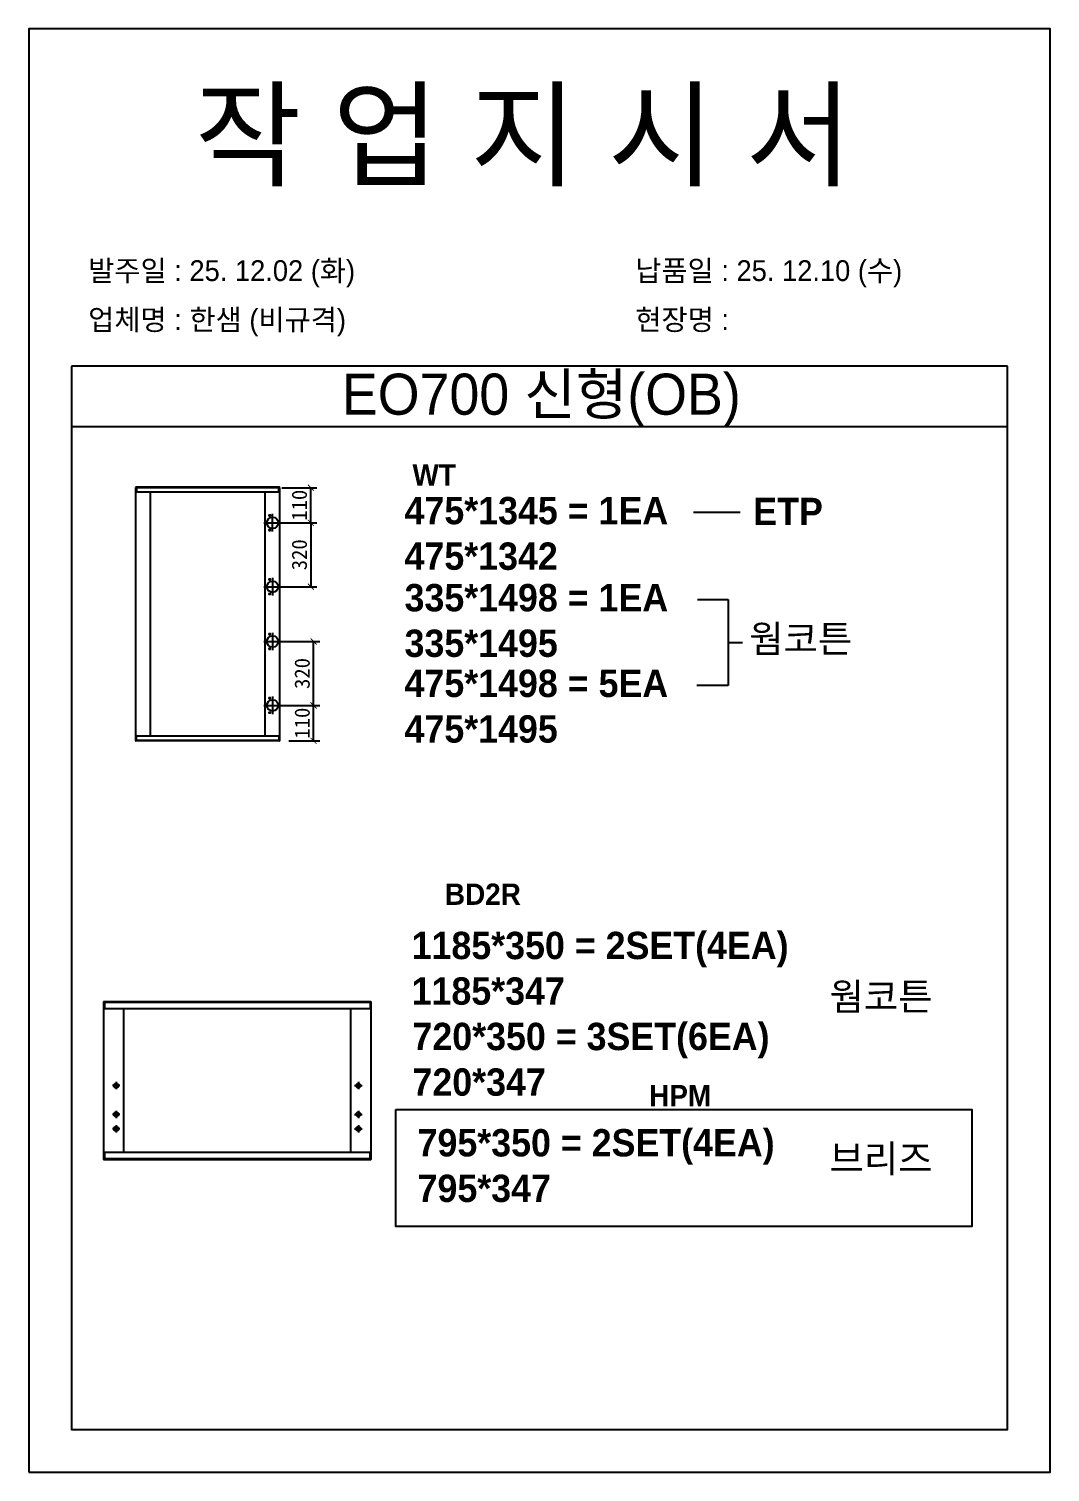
# Model space of a CAD drawing. Header units: millimetres. Extents: x -44117 to 256353, y -2095463 to 65325.
# Drawn here: x 118613 to 120293, y -520477 to -518101 of the extents above; entities that cross this region are included whole.
import ezdxf

# ---------------------------------------------------------------- set-up
doc = ezdxf.new("R2010")
doc.units = ezdxf.units.MM
doc.header["$LTSCALE"] = 10
doc.styles.add('MtX_Gulim', font='')
doc.styles.get('MtX_Gulim').set_extended_font_data('Gulim', bold=True)
doc.dimstyles.new('ISO-25', dxfattribs={"dimtxt": 2.5, "dimasz": 2.5, "dimexe": 1, "dimexo": 1, "dimtad": 1, "dimtxsty": 'Standard', "dimblk": 'ARCHTICK', "dimcen": 2.5, "dimadec": 0, "dimazin": 0, "dimtfac": 1, "dimtmove": 0, "dimatfit": 3, "dimfxl": 0, "dimarcsym": 0})

# ---------------------------------------------------------------- blocks, each defined once
blk = doc.blocks.new('_ArchTick')
at = {"color": 0, "linetype": 'ByBlock', "const_width": 0.15}
blk.add_lwpolyline([(-0.5, -0.5), (0.5, 0.5)], dxfattribs=at)
blk = doc.blocks.new('*D4135')
at = {"color": 0, "lineweight": -2}
for p, q in [((119028.9, -518856.8), (119086.8, -518856.8)), ((119076.8, -518914.6), (119076.8, -518856.8)), ((119028.9, -518914.6), (119086.8, -518914.6))]:
    blk.add_line(p, q, dxfattribs=at)
at = {"layer": 'Defpoints', "color": 0}
for p in [(119013.9, -518856.8), (119076.8, -518856.8), (119013.9, -518914.6)]:
    blk.add_point(p, dxfattribs=at)
at = {"color": 0, "lineweight": -2, "xscale": 10, "yscale": 10, "zscale": 10}
for p, rotation in [((119076.8, -518856.8), 90), ((119076.8, -518914.6), 270)]:
    blk.add_blockref('_ArchTick', p, dxfattribs=dict(at, rotation=rotation))
at = {"color": 0, "insert": (119058.1, -518885.7), "char_height": 25, "attachment_point": 5, "rotation": 90}
blk.add_mtext('110', dxfattribs=at)
blk = doc.blocks.new('*D4136')
at = {"color": 0, "lineweight": -2}
for p, q in [((119028.9, -519215.2), (119091.4, -519215.2)), ((119081.4, -519273.7), (119081.4, -519215.2)), ((119040.5, -519273.7), (119091.4, -519273.7))]:
    blk.add_line(p, q, dxfattribs=at)
at = {"layer": 'Defpoints', "color": 0}
for p in [(119013.9, -519215.2), (119081.4, -519215.2), (119025.5, -519273.7)]:
    blk.add_point(p, dxfattribs=at)
at = {"color": 0, "lineweight": -2, "xscale": 10, "yscale": 10, "zscale": 10}
for p, rotation in [((119081.4, -519215.2), 90), ((119081.4, -519273.7), 270)]:
    blk.add_blockref('_ArchTick', p, dxfattribs=dict(at, rotation=rotation))
at = {"color": 0, "insert": (119062.7, -519244.4), "char_height": 25, "attachment_point": 5, "rotation": 90}
blk.add_mtext('110', dxfattribs=at)
blk = doc.blocks.new('*D4137')
at = {"color": 0, "lineweight": -2}
for p, q in [((119028.9, -519110), (119091.4, -519110)), ((119081.4, -519215.2), (119081.4, -519110)), ((119028.9, -519215.2), (119091.4, -519215.2))]:
    blk.add_line(p, q, dxfattribs=at)
at = {"layer": 'Defpoints', "color": 0}
for p in [(119013.9, -519110), (119081.4, -519110), (119013.9, -519215.2)]:
    blk.add_point(p, dxfattribs=at)
at = {"color": 0, "lineweight": -2, "xscale": 10, "yscale": 10, "zscale": 10}
for p, rotation in [((119081.4, -519110), 90), ((119081.4, -519215.2), 270)]:
    blk.add_blockref('_ArchTick', p, dxfattribs=dict(at, rotation=rotation))
at = {"color": 0, "insert": (119062.7, -519162.6), "char_height": 25, "attachment_point": 5, "rotation": 90}
blk.add_mtext('320', dxfattribs=at)
blk = doc.blocks.new('*D4138')
at = {"color": 0, "lineweight": -2}
for p, q in [((119028.9, -518914.6), (119086.8, -518914.6)), ((119076.8, -518914.6), (119076.8, -519019.8)), ((119028.9, -519019.8), (119086.8, -519019.8))]:
    blk.add_line(p, q, dxfattribs=at)
at = {"layer": 'Defpoints', "color": 0}
for p in [(119013.9, -518914.6), (119013.9, -519019.8), (119076.8, -519019.8)]:
    blk.add_point(p, dxfattribs=at)
at = {"color": 0, "lineweight": -2, "xscale": 10, "yscale": 10, "zscale": 10}
for p, rotation in [((119076.8, -518914.6), 90), ((119076.8, -519019.8), 270)]:
    blk.add_blockref('_ArchTick', p, dxfattribs=dict(at, rotation=rotation))
at = {"color": 0, "insert": (119058.1, -518967.2), "char_height": 25, "attachment_point": 5, "rotation": 90}
blk.add_mtext('320', dxfattribs=at)

msp = doc.modelspace()

# ---------------------------------------------------------------- linework, layer by layer
for p, q in [((120223.02269, -518656.59712), (118683.02269, -518656.59712)), ((120223.02269, -518756.59712), (118683.02269, -518756.59712)), ((118788.62995, -518856.27221), (118788.62995, -519273.48007)), ((119025.62352, -518856.75152), (118788.62995, -518856.75152)), ((119025.62352, -518863.99447), (118788.62995, -518863.99447)), ((119025.35723, -518856.00593), (118788.89623, -518856.00593)), ((118789.96137, -518856.00593), (118789.96137, -518863.99447)), ((118812.32931, -518863.4619), (118812.32931, -519265.75782)), ((119001.65788, -519265.75782), (119001.65788, -518863.99447)), ((119024.29209, -518863.99447), (119024.29209, -518856.00593)), ((119025.62352, -519273.48007), (119025.62352, -518856.27221)), ((118999.38239, -518914.5886), (119028.43157, -518914.5886)), ((119011.24413, -518902.60578), (119006.98357, -518902.60578)), ((119009.11385, -518900.4755), (119009.11385, -518904.73606)), ((119013.90698, -518929.1132), (119013.90698, -518900.06402)), ((119783.20553, -518897.65636), (119706.20124, -518897.65636)), ((119011.24413, -518926.57142), (119006.98357, -518926.57142)), ((119009.11385, -518924.44115), (119009.11385, -518928.7017)), ((119011.24413, -519007.78832), (119006.98357, -519007.78832)), ((119009.11385, -519005.65804), (119009.11385, -519009.9186)), ((119013.90698, -519005.24656), (119013.90698, -519034.29574)), ((118999.38239, -519019.77115), (119028.43157, -519019.77115)), ((119011.24413, -519031.75396), (119006.98357, -519031.75396)), ((119009.11385, -519029.62368), (119009.11385, -519033.88424)), ((119713.20163, -519040.88435), (119763.60444, -519040.88435)), ((119763.60444, -519040.88435), (119763.60444, -519182.29225)), ((119011.24413, -519097.99832), (119006.98357, -519097.99832)), ((119009.11385, -519095.86804), (119009.11385, -519100.1286)), ((119013.90698, -519095.45655), (119013.90698, -519124.50573)), ((118999.38239, -519109.98115), (119028.43157, -519109.98115)), ((119011.24413, -519121.96396), (119006.98357, -519121.96396)), ((119009.11385, -519119.83368), (119009.11385, -519124.09424)), ((119763.60444, -519111.5883), (119787.03114, -519111.5883)), ((119011.24413, -519203.18084), (119006.98357, -519203.18084)), ((119009.11385, -519201.05056), (119009.11385, -519205.31112)), ((119013.90698, -519200.63908), (119013.90698, -519229.68826)), ((119763.60444, -519182.29225), (119711.80155, -519182.29225)), ((118999.38239, -519215.16368), (119028.43157, -519215.16368)), ((119011.24413, -519227.14648), (119006.98357, -519227.14648)), ((119009.11385, -519225.01621), (119009.11385, -519229.27676)), ((119025.62352, -519265.75782), (118788.62995, -519265.75782)), ((119025.62352, -519273.00077), (118788.62995, -519273.00077)), ((119025.35723, -519273.74637), (118788.89623, -519273.74637)), ((118789.96137, -519273.74637), (118789.96137, -519265.75782)), ((119024.29209, -519265.75782), (119024.29209, -519273.74637)), ((118735.51507, -519703.74784), (118735.51507, -519962.18991)), ((119176.12547, -519704.41431), (118735.51507, -519704.41431)), ((119176.12547, -519714.48541), (118735.51507, -519714.48541)), ((119175.75521, -519703.37758), (118735.88533, -519703.37758)), ((118737.36637, -519703.37758), (118737.36637, -519714.48541)), ((118768.83855, -519714.48541), (118768.83855, -519951.45235)), ((119142.802, -519951.45235), (119142.802, -519714.48541)), ((119174.27417, -519703.37758), (119174.27417, -519714.48541)), ((119176.12547, -519962.18991), (119176.12547, -519703.74784)), ((118762.72924, -519841.11461), (118750.51063, -519841.11461)), ((118756.61994, -519835.00531), (118756.61994, -519847.22392)), ((119148.9113, -519841.11461), (119161.12991, -519841.11461)), ((119155.0206, -519835.00531), (119155.0206, -519847.22392)), ((118762.72924, -519888.508), (118750.51063, -519888.508)), ((118756.61994, -519882.3987), (118756.61994, -519894.6173)), ((119148.9113, -519888.508), (119161.12991, -519888.508)), ((119155.0206, -519882.3987), (119155.0206, -519894.6173)), ((118762.72924, -519912.2047), (118750.51063, -519912.2047)), ((118756.61994, -519906.09539), (118756.61994, -519918.314)), ((119148.9113, -519912.2047), (119161.12991, -519912.2047)), ((119155.0206, -519906.09539), (119155.0206, -519918.314)), ((119176.12547, -519951.45235), (118735.51507, -519951.45235)), ((119176.12547, -519961.52344), (118735.51507, -519961.52344)), ((118735.88533, -519962.56017), (119175.75521, -519962.56017)), ((118737.36637, -519951.45235), (118737.36637, -519962.56017)), ((119174.27417, -519962.56017), (119174.27417, -519951.45235))]:
    msp.add_line(p, q)
for points in [[(118613.02269, -520477.4274), (120293.02269, -520477.4274), (120293.02269, -518101.4274), (118613.02269, -518101.4274)], [(119216.53121, -519880.63678), (120164.10411, -519880.63678), (120164.10411, -520073.28753), (119216.53121, -520073.28753)]]:
    msp.add_lwpolyline(points, close=True)
msp.add_lwpolyline([(118683.02269, -518656.59712), (118683.02269, -520407.4274), (120223.02269, -520407.4274), (120223.02269, -518656.59712)])
for centre, radius in [((119013.90698, -518914.5886), 9.31997), ((119009.11385, -518902.60578), 0.85211), ((119009.11385, -518926.57142), 0.85211), ((119013.90698, -519019.77115), 9.31997), ((119009.11385, -519007.78832), 0.85211), ((119009.11385, -519031.75396), 0.85211), ((119013.90698, -519109.98115), 9.31997), ((119009.11385, -519097.99832), 0.85211), ((119009.11385, -519121.96396), 0.85211), ((119009.11385, -519203.18084), 0.85211), ((119013.90698, -519215.16368), 9.31997), ((119009.11385, -519227.14648), 0.85211), ((118756.61994, -519841.11461), 3.70261), ((119155.0206, -519841.11461), 3.70261), ((118756.61994, -519888.508), 3.70261), ((119155.0206, -519888.508), 3.70261), ((118756.61994, -519912.2047), 3.70261), ((119155.0206, -519912.2047), 3.70261)]:
    msp.add_circle(centre, radius)
for centre, radius, start, end in [((118788.89623, -518856.27221), 0.26628, 90, 180), ((119025.35723, -518856.27221), 0.26628, 0, 90), ((118788.89623, -519273.48008), 0.26628, 180, 270), ((119025.35723, -519273.48008), 0.26628, 270, 0), ((118735.88533, -519703.74784), 0.37026, 90, 180), ((119175.75521, -519703.74784), 0.37026, 0, 90), ((118735.88533, -519962.18991), 0.37026, 180, 270), ((119175.75521, -519962.18991), 0.37026, 270, 0)]:
    msp.add_arc(centre, radius, start, end)

# ---------------------------------------------------------------- texts
at = {"linetype": 'Continuous', "style": 'MtX_Gulim'}
for s, p in [('WT', (119244.11403, -518853.25462)), ('BD2R', (119297.4633, -519543.51286)), ('HPM', (119633.48205, -519875.05137))]:
    msp.add_text(s, height=35.049344, dxfattribs=at).set_placement(p)
at = {"attachment_point": 1}
for s, width, gutter_width, heights, insert, char_height in [('{\\fGulim|b0|i0|c129|p50;작 업 지 시 서}', 3307.3198183, 12.5, [-155.84554], (118885.82929, -518205.58991), 140), ('\\pt11;{\\fGulim|b0|i0|c129|p50;발주일 : 25. 12.02 (화)}', 3307.3198183, 12.5, [34.50412], (118710.61994, -518482.31033), 34.3), ('{\\fGulim|b0|i0|c129|p50;납품일 : 25. 12.10 (수)}', 3307.3198183, 12.5, [35.09023], (119610.59792, -518482.31033), 34.3), ('{\\fGulim|b0|i0|c129|p50;업체명 : 한샘 (비규격)}', 3307.3198183, 12.5, [36.11279], (118710.61994, -518562.96651), 34.3), ('{\\fGulim|b0|i0|c129|p50;현장명 : }', 3307.3198183, 12.5, [-38.2735], (119610.59792, -518562.96651), 34.3), ('{\\fGulim|b0|i0|c129|p50;EO700 신형(OB)}', 1597.0710432, 6.03612, [-85.06834], (119127.90019, -518669.02535), 67.6045736), ('{\\f굴림|b1|i0|c129|p50;475*1345 = 1EA\\P\\C1;475*1342}', 13607.1496112, 175, [-121.36905], (119231.00607, -518871.93946), 45), ('{\\f굴림|b1|i0|c129|p50;ETP}', 13607.1496112, 175, [-46.07143], (119804.67416, -518873.39018), 45), ('{\\f굴림|b1|i0|c129|p50;335*1498 = 1EA\\P\\C1;335*1495}', 13607.1496112, 175, [-121.36905], (119231.00607, -519015.30746), 45), ('{\\f굴림|b1|i0|c129|p50;웜코튼}', 13607.1496112, 175, [-48.57143], (119798.08086, -519082.97783), 45), ('{\\f굴림|b1|i0|c129|p50;475*1498 = 5EA\\P\\C1;475*1495}', 13607.1496112, 175, [-121.36905], (119231.00607, -519156.43534), 45), ('{\\f굴림|b1|i0|c129|p50;1185*350 = 2SET(4EA)\\P\\C1;1185*347}', 13607.1496112, 175, [-126.36905], (119242.65472, -519587.88342), 45), ('{\\f굴림|b1|i0|c129|p50;웜코튼}', 13607.1496112, 175, [-48.57143], (119930.24824, -519672.13072), 45), ('{\\f굴림|b1|i0|c129|p50;720*350 = 3SET(6EA)\\P\\C1;720*347}', 13607.1496112, 175, [-126.36905], (119244.0548, -519737.69179), 45), ('{\\f굴림|b1|i0|c129|p50;795*350 = 2SET(4EA)\\P\\C1;795*347}', 13607.1496112, 175, [-126.36905], (119252.45527, -519912.70156), 45), ('{\\f굴림|b1|i0|c129|p50;브리즈}', 13607.1496112, 175, [-50], (119930.24824, -519938.7056), 45)]:
    msp.add_mtext_dynamic_manual_height_columns(s, width=width, gutter_width=gutter_width, heights=heights, dxfattribs=dict(at, insert=insert, char_height=char_height))

# ---------------------------------------------------------------- dimensions: what is measured, and where the dimension line sits
dim = msp.add_linear_dim(base=(119076.83212, -518856.75152), p1=(119013.90698, -518914.5886), p2=(119013.90698, -518856.75152), angle=90, text='110', dimstyle='ISO-25', override={"dimscale": 10, "dimasz": 1, "dimexo": 1.5, "dimtxsty": 'Standard'})
dim.commit()
dim.dimension.update_dxf_attribs({"geometry": '*D4135', "text_midpoint": (119076.83212, -518885.67006), "dimtype": 160})
for base, p1, p2, text, picture, middle in [((119076.83212, -519019.77115), (119013.90698, -518914.58861), (119013.90698, -519019.77115), '320', '*D4138', (119058.08212, -518967.17988)), ((119081.40358, -519109.98115), (119013.90698, -519215.16367), (119013.90698, -519109.98115), '320', '*D4137', (119062.65358, -519162.57241)), ((119081.40358, -519215.16367), (119025.54552, -519273.66837), (119013.90698, -519215.16367), '110', '*D4136', (119062.65358, -519244.41602))]:
    dim = msp.add_linear_dim(base=base, p1=p1, p2=p2, angle=90, text=text, dimstyle='ISO-25', override={"dimscale": 10, "dimasz": 1, "dimexo": 1.5, "dimtxsty": 'Standard'})
    dim.commit()
    dim.dimension.update_dxf_attribs({"geometry": picture, "text_midpoint": middle})

doc.saveas('drawing.dxf')
